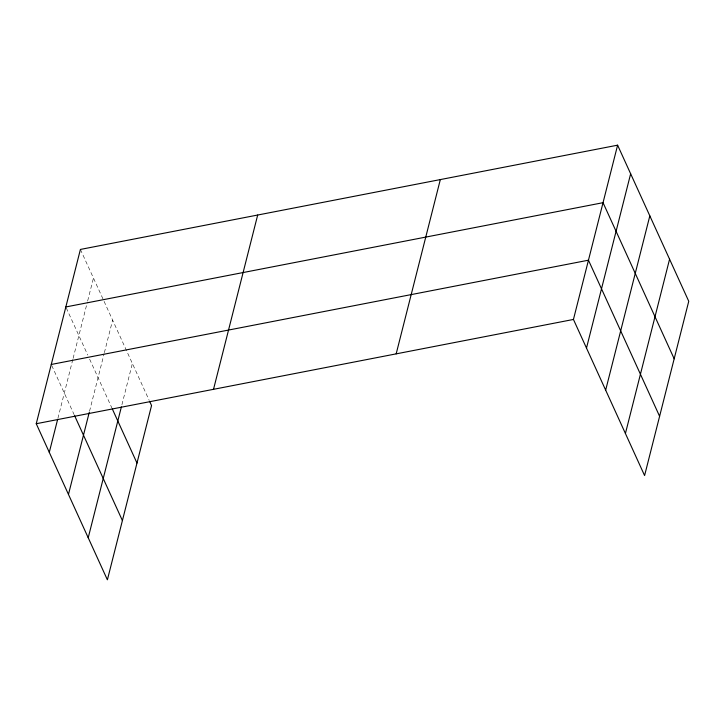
<?xml version="1.0" encoding="UTF-8"?>
<svg xmlns="http://www.w3.org/2000/svg" width="725" height="725" viewBox="0 0 725 725"><rect width="100%" height="100%" fill="white"/><g stroke="black" fill="none" stroke-linecap="round" stroke-linejoin="round"><path stroke-width="0.54" stroke-dasharray="3.62 2.72" d="M57.909 418.325L72.826 359.446M73.107 358.358L87.399 301.926M87.68 300.848L93.453 278.056M89.528 411.283L104.101 353.764M104.373 352.685L112.629 320.124M121.927 404.713L132.376 363.479M80.412 249.436L149.214 400.417M66.301 307.98L87.761 355.069M89.637 359.174L111.831 407.885M51.729 365.491L74.122 414.637"/><path stroke-width="1.09" d="M149.685 401.442L151.552 405.547L107.391 579.828L36.25 423.726L80.412 249.436L617.609 145.172L688.75 301.274L644.588 475.564L573.448 319.453L617.609 145.172M49.291 452.337L57.628 419.422M68.467 494.414L89.257 412.371M88.214 537.76L121.383 406.879M213.522 389.316L257.683 215.035M396.176 353.863L440.329 179.583M586.489 348.072L630.65 173.782M605.665 390.141L649.827 215.86M625.421 433.487L669.574 259.206M65.839 306.956L603.037 202.683L674.178 358.793M51.267 364.467L588.464 260.193L659.605 416.304M36.25 423.726L573.448 319.453M112.293 408.891L136.98 463.058M74.593 415.661L122.407 520.577"/></g></svg>
